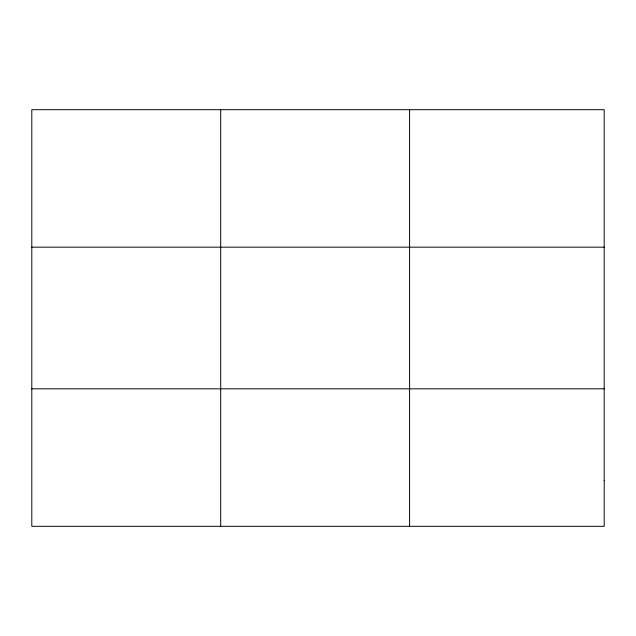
<?xml version="1.0" encoding="UTF-8"?>
<svg xmlns="http://www.w3.org/2000/svg" width="636" height="636" viewBox="0 0 636 636"><rect width="100%" height="100%" fill="white"/><g stroke="black" fill="none" stroke-linecap="round" stroke-linejoin="round"><path stroke-width="0.95" d="M220.692 109.686L220.692 526.314M409.584 109.686L409.584 526.314M31.8 247.173L604.2 247.173M31.8 388.827L604.2 388.827M604.2 480.482L604.2 526.314L31.8 526.314L31.8 109.686L604.2 109.686L604.2 480.482"/></g></svg>
